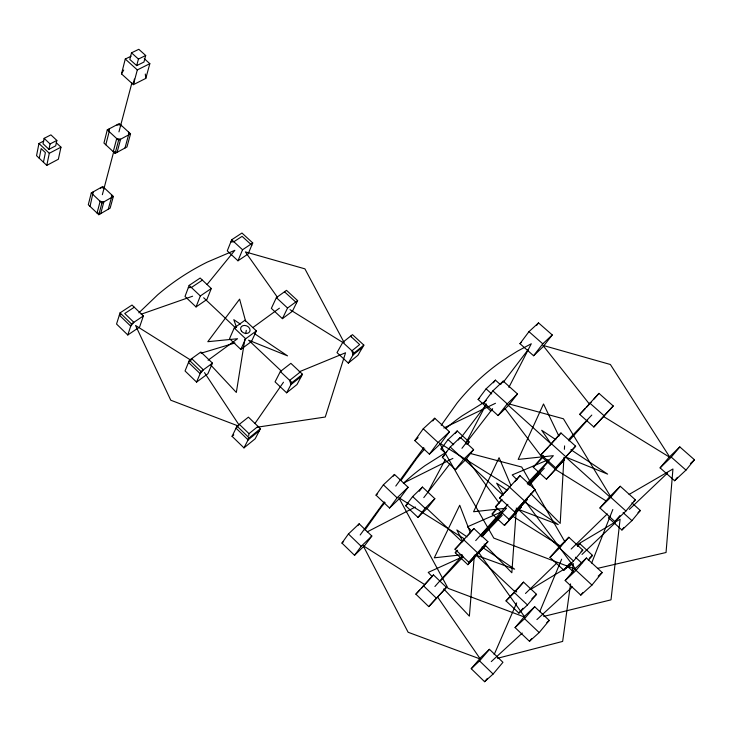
<?xml version="1.0" encoding="UTF-8"?>
<svg xmlns="http://www.w3.org/2000/svg" width="731" height="731" viewBox="0 0 731 731"><rect width="100%" height="100%" fill="white"/><g stroke="black" fill="none" stroke-linecap="round" stroke-linejoin="round"><path stroke-width="1.1" d="M563.948 457.286L560.202 523.405L530.605 493.507M564.396 449.309L564.588 445.892M516.296 509.306L511.846 572.784L484.141 544.028M474.364 555.03L469.375 616.151L443.754 588.912M570.582 583.905L562.651 641.425L497.455 658.302M572.145 572.62L573.387 563.601L530.624 589.433M248.695 435.731L248.988 433.666L239.339 424.336L236.049 428.192L248.092 439.87L248.394 437.805M244.867 339.211L236.332 392.446L210.82 365.125M245.753 333.665L246.292 330.339M134.358 79.076L133.389 84.677L121.501 73.886L125.266 59.037L131.077 56.214M43.823 140.992L38.944 143.504L36.55 155.676L46.793 165.38L58.352 159.248L60.975 147.178L56.214 142.7M39.255 158.234L41.174 148.603L45.395 152.596L43.44 162.2M44.125 138.351L43.038 143.742L48.959 149.334L55.711 145.816L56.844 140.443L50.914 134.869L44.125 138.351L50.064 143.952L48.959 149.334M46.793 165.38L49.306 153.282L60.975 147.178M91.293 192.947L88.296 204.744L98.813 214.713L110.143 208.134L113.36 196.429L102.769 186.469L91.293 192.947L101.929 202.999L98.813 214.713M107.293 129.862L103.948 143.057L115.114 153.419L126.956 146.949L130.547 133.864L119.308 123.521L107.293 129.862L118.596 140.306L115.114 153.419M93.029 192.6L93.212 191.86L90.041 206.407M109.102 129.625L109.312 128.793L109.175 131.598L105.803 144.775M131.507 52.833L129.807 59.43L136.688 65.635L143.943 62.044L145.707 55.492L138.808 49.297L131.507 52.833L138.433 59.065L136.688 65.635M100.668 188.287L100.869 187.547L104.533 188.123L104.332 188.872M117.097 125.403L117.316 124.572L121.172 125.239L120.953 126.07M102.349 194.693L113.734 151.628M118.952 131.872L131.946 82.704M149.837 63.679L137.318 69.92L133.389 84.677L145.798 78.391L149.837 63.679L144.245 58.654M111.386 195.506L111.587 194.766L111.468 197.516L108.261 209.221M128.446 132.969L128.674 132.137L128.574 134.933L124.992 148.018M120.058 312.877L116.54 324.043L127.797 334.981L139.603 327.031L143.358 315.966L132.019 305.037L120.058 312.877L131.452 323.915L127.797 334.981M189.155 285.392L185.007 296.466L196.045 306.929L206.91 299.482L211.286 288.507L200.166 278.045L189.155 285.392L200.331 295.954L196.045 306.929M591.644 563.053L612.825 509.498M231.709 239.75L227.268 250.861L237.977 260.793L248.111 253.977L252.752 242.948L241.961 233.025L231.709 239.75L242.546 249.755L237.977 260.793M189.375 360.282L185.044 370.964L196.566 382.103L207.896 373.733L212.474 363.133L200.861 352.013L189.375 360.282L201.043 371.522L196.566 382.103M539.734 611.737L561.655 559.197M494.174 654.565L516.653 602.901M234.24 327.981L229.534 338.691L240.819 349.4L251.464 341.532L256.38 330.905L245.013 320.215L234.24 327.981L245.662 338.773L240.819 349.4M276.364 297.645L271.347 308.363L282.404 318.661L292.409 311.269L297.636 300.633L286.497 290.344L276.364 297.645L287.557 308.025L282.404 318.661M232.056 436.297L237.054 426.146L248.412 417.145L260.428 428.713L255.183 438.783L243.98 447.884L232.056 436.297L233.792 434.918M280.339 371.531L275.066 381.865L286.607 392.812L297.005 384.524L302.497 374.263L290.874 363.334L280.339 371.531L292.025 382.569L286.607 392.812M243.98 447.884L249.134 437.842L260.428 428.713M508.877 387.375L531.282 343.762L517.393 351.209L504.098 359.57A463.226 315.326 52.4 0 0 457.222 402.836L441.204 425.332M465.51 443.726L486.38 403.951M427.708 492.53L445.179 459.772M342.784 342.336L337.009 352.625L348.312 363.106L357.879 355.33L363.855 345.114L352.47 334.652L342.784 342.336L354.224 352.899L348.312 363.106M121.501 73.886L123.713 70.03M400.908 480.587L416.597 458.584A430.321 305.96 54.4 0 1 424.784 448.944M364.915 530.057L380.805 507.707A402.105 296.283 56.4 0 1 385.1 502.48M255.046 423.34L283.482 382.212M341.953 543.087L348.431 533.968L359.159 523.807L371.832 536.024L365.107 545.061L354.526 555.304L341.953 543.087L343.588 541.525M376.036 495.152L383.391 484.817L394.493 474.446L408.108 487.285L400.478 497.537L389.541 508.018L376.036 495.152L377.616 493.681M414.833 440.61L423.24 428.786L434.735 418.233L449.437 431.774L440.711 443.489L429.408 454.17L414.833 440.61L418.095 437.604M357.843 525.644L359.159 523.807M393.26 476.173L394.493 474.446M432.77 420.965L434.735 418.233M360.164 535.001L384.278 501.868M395.791 486.06L423.806 447.555M354.526 555.304L361.187 546.313L371.832 536.024M389.541 508.018L397.097 497.811L408.108 487.285M429.408 454.17L438.052 442.493L449.437 431.774M445.727 453.439L440.976 449.035L448.076 439.569L457.177 430.943L469.138 441.935L467.155 444.494M492.356 409.524L490.812 410.996L478.129 399.473L486.097 388.846L495.426 380.129L500.223 384.442M519.96 343.671L528.97 331.655L538.519 322.883L552.252 334.935L542.996 346.841L533.584 355.741L519.96 343.671L521.541 342.209M455.23 433.529L457.177 430.943M493.425 382.788L495.426 380.129M536.581 325.459L538.519 322.883M405.687 505.742L412.668 496.532L422.463 487.065L434.844 498.706L427.635 507.835L417.968 517.393L405.687 505.742L408.117 503.385M442.356 457.414L450.25 447.025L460.329 437.394L473.597 449.602L465.464 459.909L455.523 469.64L442.356 457.414L444.667 455.203M483.885 402.699L492.858 390.875L503.211 381.125L517.502 393.963L508.264 405.678L498.058 415.555L483.885 402.699L486.261 400.451M419.265 491.269L422.463 487.065M458.337 439.998L460.329 437.394M500.634 384.506L503.211 381.125M460.713 438.033L485.649 405.358M503.367 382.149L528.084 349.756M423.788 497.619L449.83 463.975M461.955 448.313L492.621 408.693M533.584 355.741L542.786 343.844L552.252 334.935M417.968 517.393L425.122 508.301L434.844 498.706M455.523 469.64L463.6 459.37L473.597 449.602M498.058 415.555L507.25 403.868L517.502 393.963M207.111 284.432L234.852 250.313L207.275 262.1A351.209 284.615 40.1 0 0 157.713 294.785L138.853 312.85M591.955 585.074L602.207 572.537L586.436 558.009L575.507 568.307L565.173 580.569L580.798 595.116L591.955 585.074L576.065 570.354L565.173 580.569M685.989 470.106L694.45 459.762L679.821 446.915L668.655 457.716L660.102 467.877L674.612 480.742L685.989 470.106L671.25 457.113L660.102 467.877M580.798 595.116L582.835 592.622M674.612 480.742L677.427 477.306M539.186 632.571L549.237 620.436L534.708 606.73L525.178 615.694L515.072 627.582L529.482 641.306L539.186 632.571L524.547 618.691L515.072 627.582M610.083 516.196L608.448 517.776L621.917 530.002L631.931 520.646L640.338 510.503L631.849 502.864M529.482 641.306L531.62 638.73M621.917 530.002L624.009 527.48M484.598 681.703L493.114 674.037L502.946 662.304L489.468 649.32L481.089 657.206L471.23 668.71L484.598 681.703L487.394 678.377M588.336 560.321L592.494 555.368L579.838 543.727L577.453 546.039M576.065 570.354L586.436 558.009M625.937 511.015L635.349 499.821L620.272 486.279L609.426 497.025L599.932 507.999L614.881 521.559L625.937 511.015L610.75 497.299L599.932 507.999M671.25 457.113L679.821 446.915M614.881 521.559L619.934 515.565M524.547 618.691L534.708 606.73M573.506 561.015L582.781 550.096L568.828 537.258L559.325 546.678L549.986 557.397L563.829 570.253L573.506 561.015L559.462 548.031L549.986 557.397M563.829 570.253L569.513 563.564M471.23 668.71L479.554 660.906L489.468 649.32M527.444 604.948L536.536 594.321L523.56 582.123L506.016 600.891L518.891 613.108L527.444 604.948L514.386 592.613L523.56 582.123M577.746 546.176L579.838 543.727M518.891 613.108L523.076 608.229M610.75 497.299L620.272 486.279M559.462 548.031L568.828 537.258M415.875 594.148L433.474 574.941L446.458 587.386L428.759 606.611L415.875 594.148L419.758 590.072M455.011 549.209L473.907 528.559L487.879 541.671L468.863 562.331L455.011 549.209L464.66 539.094M499.593 498.012L520.006 475.698L535.11 489.551L514.56 511.874L499.593 498.012L508.749 488.454M433.474 574.941L421.312 588.437M468.242 535.065L473.907 528.559M514.77 481.711L520.006 475.698M467.84 564.688L485.092 545.947L467.84 564.688L455.267 552.764L457.35 550.37M509.004 519.321L527.508 499.218L509.004 519.321L495.508 506.784L502.005 499.364M541.141 454.655L560.96 432.999L575.635 446.184L555.697 467.858L541.141 454.655L548.003 447.491M560.96 432.999L549.52 445.901M504.427 525.443L521.258 507.159L504.427 525.443L492.146 514.003L497.144 508.328M546.423 479.216L564.442 459.653L546.423 479.216L533.274 467.228L543.617 455.596M579.71 414.404L598.963 393.379L613.236 405.961L593.864 427.005L579.71 414.404L585.083 408.803M591.077 402.342L586.618 407.194M593.947 399.089L598.963 393.379M434.918 586.5L462.632 555.304M475.707 540.593L507.908 504.344M481.546 536.554L502.581 512.97M527.864 484.607L548.862 461.06M529.381 485.174L540.611 472.61M568.983 440.884L587.642 420.005M428.759 606.611L446.458 587.386M468.863 562.331L487.879 541.671M514.56 511.874L535.11 489.551M555.697 467.858L575.635 446.184M593.864 427.005L613.236 405.961M439.989 581.364L463.089 556.848M481.875 536.901L502.224 515.3M527.206 483.319L553.367 455.678L518.188 459.415L543.517 403.978L558.913 436.188M568.645 439.532L591.799 415.071M480.404 535.905L506.592 508.155L473.578 511.737L499.063 457.697L510.969 485.539M528.714 484.735L544.275 468.251M455.267 552.764L457.624 550.279M492.146 514.003L497.318 508.575M495.508 506.784L501.466 500.543M533.274 467.228L542.32 457.752M506.016 600.891L514.386 592.613M525.488 593.471L556.748 563.071M571.158 549.063L607.315 513.902M466.881 444.119L469.138 441.935M531.857 598.799L536.536 594.321M581.163 551.649L582.781 550.096M633.759 501.338L635.349 499.821M440.976 449.035L442.63 447.463M582.004 554.445L615.338 522.72M629.336 509.397L667.549 473.03M478.129 399.473L479.673 398.02M589.25 558.402L592.494 555.368M638.017 512.669L640.338 510.503M690.384 463.573L694.45 459.762M491.278 661.601L522.29 633.055M536.929 619.568L572.364 586.938M546.797 622.638L549.237 620.436M598.205 576.156L602.207 572.537M354.224 352.899L363.855 345.114M248.092 439.87L259.368 430.751M362.649 347.179L353.036 354.955L351.931 350.779L359.661 344.566L350.551 336.178L351.291 336.726M248.988 433.666L258.016 426.392M292.025 382.569L302.497 374.263M301.391 376.337L290.929 384.634L289.686 380.358L300.167 372.079M201.043 371.522L212.474 363.133M245.662 338.773L256.38 330.905M287.557 308.025L297.636 300.633M208.079 360.228L237.548 338.736L207.796 341.706L239.604 299.143L245.57 321.055M252.835 327.579L279.397 308.199M200.331 295.954L211.286 288.507M202.386 280.137L191.385 287.502L188.324 287.63M131.452 323.915L143.358 315.966M242.546 249.755L252.752 242.948M134.285 307.221L124.736 313.498L133.846 322.316L130.712 326.145L119.345 315.134L121.501 314.476M576.741 544.942L620.098 519.202L611.006 599.84L543.727 616.416M629.099 494.448L672.94 468.982L666.042 552.508L597.574 568.362M101.929 202.999L113.36 196.429M446.723 451.922L425.04 465.629A402.105 296.283 56.4 0 0 403.384 483.346M118.596 140.306L130.547 133.864M484.589 402.05L462.166 415.82A430.321 305.96 54.4 0 0 445.636 428.613M50.064 143.952L56.844 140.443M367.163 531.894L415.336 507.012M403.549 483.027L452.9 458.383M138.433 59.065L145.707 55.492M443.818 428.01L495.472 403.284M461.142 557.488L428.22 572.4L432.103 576.531M501.95 511.691L467.52 526.777L471.486 530.889M548.369 459.708L512.203 474.922L517.009 479.764M299.217 371.814L345.562 352.762L325.268 417.017L257.376 427.178M141.184 314.211L192.619 296.21M201.08 353.21L234.916 342.985M462.065 554.756L434.287 557.817L459.717 505.24L470.335 532.744M230.813 241.988L233.865 241.742L242.08 236.351L251.811 245.177M470.919 453.631L521.696 467.036L565.008 542M509.251 403.987L563.427 418.79L610.522 496.413M238.114 425.935L170.752 400.204L135.564 325.487L191.029 360.301M603.532 416.506L669.943 457.414L610.385 364.495L542.895 345.361L589.314 403.914M555.414 469.448L606.109 500.927M290.006 309.661L342.812 342.464M509.772 486.883L439.395 442.995L493.79 538.098L575.781 569.321L524.812 500.735M512.833 516.314L560.732 546.267M464.441 538.902L398.806 497.674L448.076 588.345L524.867 617.174L478.348 552.024M424.656 584.562L363.161 545.682L408.126 632.26L480.331 659.033L437.595 597.017M555.807 439.66L541.68 430.267L551.028 443.845L507.762 404.782M570.884 449.684L607.625 474.117L565.648 457.049L610.083 497.162M507.067 490.199L496.641 483.191L503.54 494.823M524.127 501.667L558.237 524.602L518.233 509.288L559.389 547.345M240.408 324.135L233.81 319.694L236.57 327.515M254.543 333.656L287.53 355.86L248.586 340.171L281.316 371.074M467.109 536.901L456.848 529.948L462.833 541.488M482.021 547.026L514.642 569.166L476.448 555.332L514.77 591.525M296.576 302.78L284.487 291.797M528.97 331.655L542.786 343.844M589.725 403.009L604.098 415.738M125.266 59.037L137.318 69.92M492.858 390.875L507.25 403.868M551.01 443.379L565.794 456.72M486.097 388.846L491.725 393.936M623.095 512.65L631.931 520.646M542.1 457.177L555.441 469.293M509.26 486.901L524.483 500.927M448.076 439.569L453.686 444.75M575.434 557.196L581.803 563.071M464.541 459.644L503.01 495.216M450.25 447.025L463.6 459.37M516.25 508.063L517.859 509.553M423.24 428.786L438.052 442.493M566.927 565.821L573.625 572.035M463.454 539.505L477.517 552.773M515.154 590.456L516.753 591.964M203.657 297.736L235.62 327.927M426.392 508.063L462.202 541.881M38.944 143.504L49.306 153.282M412.668 496.532L425.122 508.301M383.391 484.817L397.097 497.811M423.313 585.604L436.38 598.196M237.054 426.146L249.134 437.842M348.431 533.968L361.187 546.313M479.554 660.906L493.114 674.037M505.011 408.574L542.21 457.469M466.341 458.31L499.163 503.056M277.597 297.508L245.351 251.884L304.918 268.853L344.2 342.656M204.506 372.636L238.964 424.839M145.305 74.032L145.798 78.391M100.147 201.317L97.059 213.05L100.714 213.616L103.848 201.893L100.147 201.317M116.713 138.561L113.25 151.692L117.097 152.331L120.606 139.228L116.713 138.561M191.686 358.619L188.497 362.439L200.139 373.66L203.346 369.831L191.686 358.619M241.55 331.244A4.907 3.819 24.1 0 0 249.7 331.673A4.907 3.819 24.1 0 0 244.748 325.441A4.907 3.819 24.1 0 0 241.55 331.244"/></g></svg>
